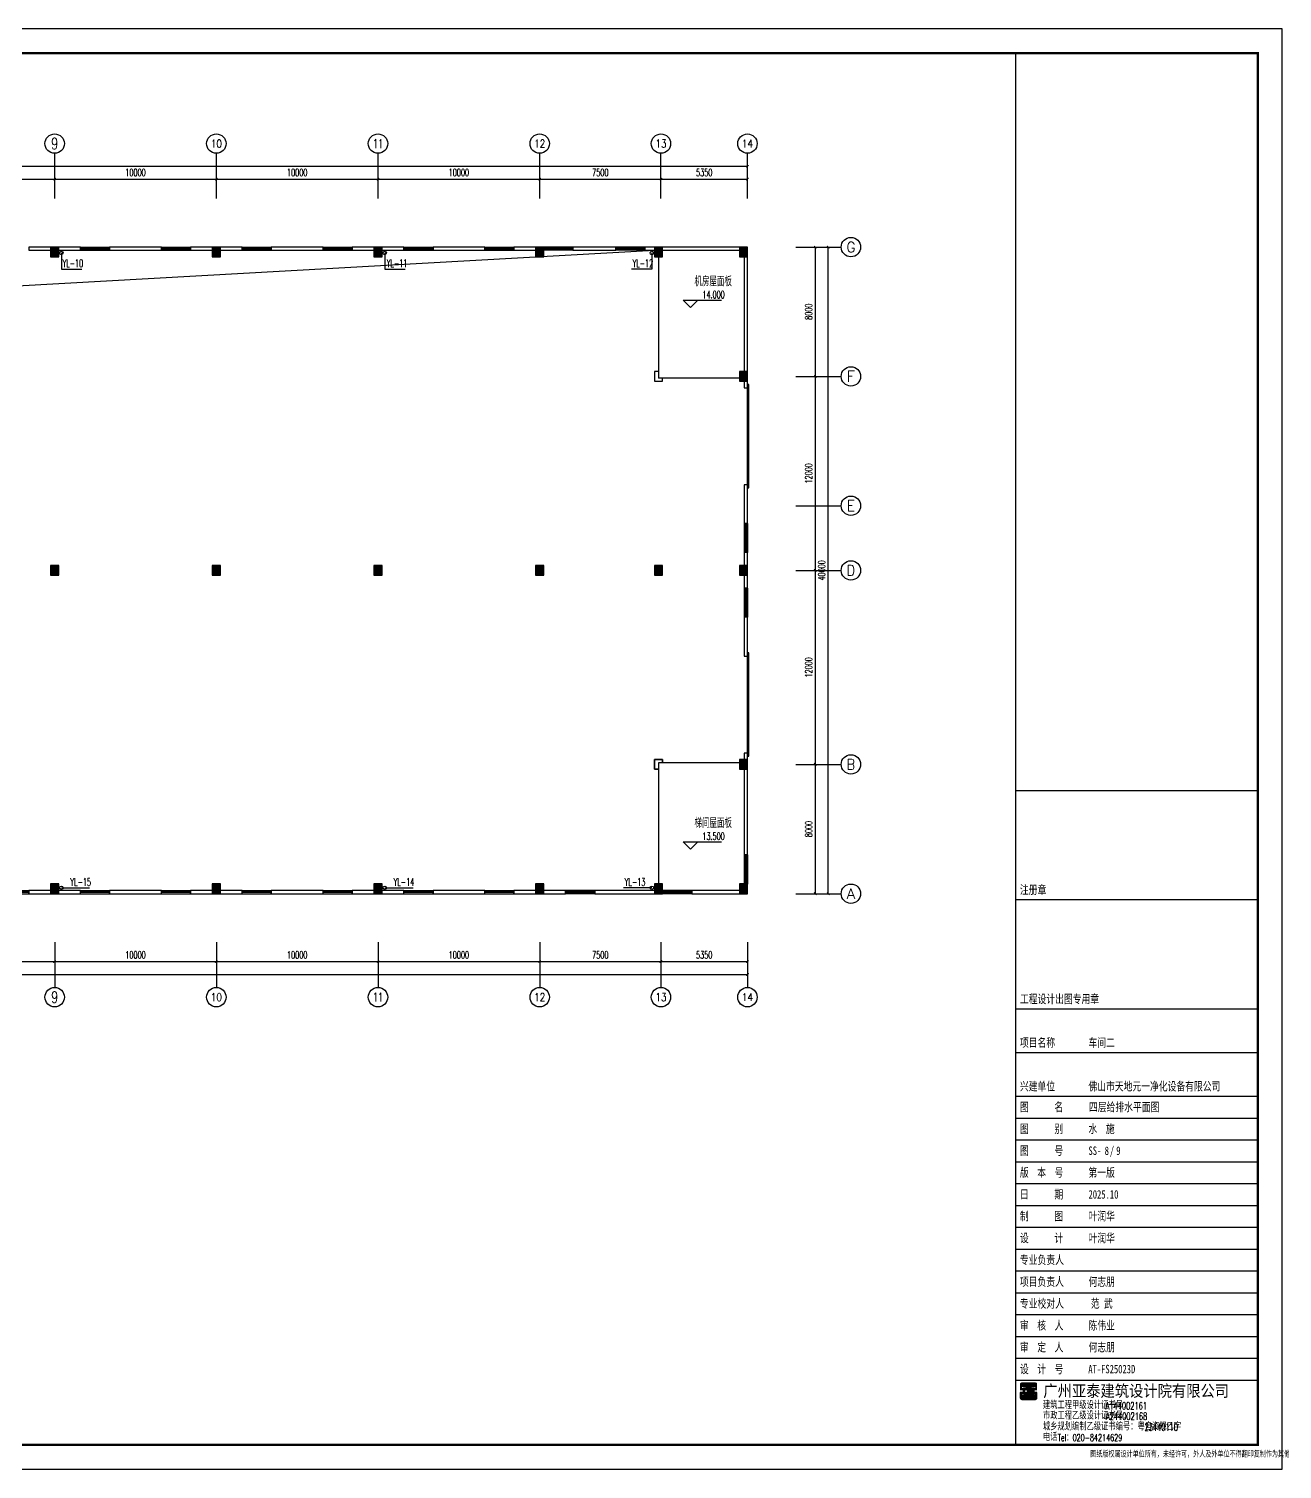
# Model space of a CAD drawing. Extents: x -620248 to 571765, y -684907 to -323071.
# Drawn here: x 328910 to 406434, y -431204 to -342104 of the extents above; entities that cross this region are included whole.
import ezdxf
from ezdxf.enums import TextEntityAlignment as Align

# ---------------------------------------------------------------- set-up
doc = ezdxf.new("R2010")
doc.units = 0
doc.header["$LTSCALE"] = 1000
doc.header["$MEASUREMENT"] = 0
doc.linetypes.add('DASH', pattern=[0.35, 0.25, -0.1])
for name, color, linetype in [('4', 4, 'Continuous'), ('9', 9, 'Continuous'), ('AXIS', 3, 'Continuous'), ('AXIS_TEXT', 7, 'Continuous'), ('DIM_ELEV', 3, 'Continuous'), ('PUB_HATCH', 8, 'Continuous'), ('PUB_TITLE', 4, 'Continuous'), ('TWT_LEAD', 3, 'Continuous'), ('TWT_TEXT', 7, 'Continuous'), ('VPIPE-雨水', 222, 'DASH'), ('WALL', 7, 'Continuous'), ('WINDOW', 4, 'Continuous'), ('框', 130, 'Continuous')]:
    doc.layers.add(name, color=color, linetype=linetype)
doc.styles.add('-宋体', font='simsun_0.shx', dxfattribs={"width": 0.8})
doc.styles.add('_TCH_AXIS', font='COMPLEX', dxfattribs={"bigfont": 'GBCBIG'})
doc.styles.add('_TCH_DIM', font='SIMPLEX.shx', dxfattribs={"width": 0.8, "bigfont": 'GBCBIG.shx'})
doc.styles.add('_TCH_DIM_T3', font='SIMPLEX.shx', dxfattribs={"width": 0.564706, "bigfont": 'GBCBIG.shx'})
doc.styles.add('COMPLEX', font='COMPLEX')
doc.styles.add('TBC', font='simhei_0.shx', dxfattribs={"width": 0.9})
doc.styles.add('天正', font='SIMPLEX.shx', dxfattribs={"width": 0.7, "bigfont": 'HZTXT.shx'})
doc.dimstyles.new('_TCH_ARCH&&150', dxfattribs={"dimtxt": 446.25, "dimasz": 150, "dimexe": 375, "dimexo": 450, "dimgap": 189.375, "dimtad": 1, "dimdec": 0, "dimzin": 0, "dimdsep": 46, "dimtxsty": '_TCH_DIM_T3', "dimblk": 'ARCHTICK', "dimcen": 0.09, "dimclrt": 7, "dimazin": 2, "dimtfac": 1, "dimtdec": 0, "dimtix": 1, "dimtmove": 2, "dimatfit": 3, "dimfxl": 1, "dimtolj": 1, "dimtzin": 0, "dimarcsym": 0})

# ---------------------------------------------------------------- blocks, each defined once
blk = doc.blocks.new('A$C1dab9271')
at = {"layer": 'PUB_HATCH'}
for points in [[(71941, 43438), (72441, 43438), (72441, 44038), (71941, 44038)], [(81941, 43438), (82441, 43438), (82441, 44038), (81941, 44038)], [(91941, 43438), (92441, 43438), (92441, 44038), (91941, 44038)], [(101941, 43438), (102441, 43438), (102441, 44038), (101941, 44038)], [(109291, 43438), (109791, 43438), (109791, 44038), (109291, 44038)], [(114541, 43438), (115041, 43438), (115041, 44038), (114541, 44038)], [(114541, 35738), (115041, 35738), (115041, 36338), (114541, 36338)], [(71941, 23738), (72441, 23738), (72441, 24338), (71941, 24338)], [(81941, 23738), (82441, 23738), (82441, 24338), (81941, 24338)], [(91941, 23738), (92441, 23738), (92441, 24338), (91941, 24338)], [(101941, 23738), (102441, 23738), (102441, 24338), (101941, 24338)], [(109291, 23738), (109791, 23738), (109791, 24338), (109291, 24338)], [(114541, 23738), (115041, 23738), (115041, 24338), (114541, 24338)], [(114541, 11738), (115041, 11738), (115041, 12338), (114541, 12338)], [(71941, 4038), (72441, 4038), (72441, 4638), (71941, 4638)], [(81941, 4038), (82441, 4038), (82441, 4638), (81941, 4638)], [(91941, 4038), (92441, 4038), (92441, 4638), (91941, 4638)], [(101941, 4038), (102441, 4038), (102441, 4638), (101941, 4638)], [(109291, 4038), (109791, 4038), (109791, 4638), (109291, 4638)], [(114541, 4038), (115041, 4038), (115041, 4638), (114541, 4638)]]:
    blk.add_hatch(color=7, dxfattribs=at).paths.add_polyline_path(points)
at = {"layer": 'WALL'}
for points in [[(72441, 44038), (71941, 44038), (71941, 43438), (72441, 43438)], [(82441, 44038), (81941, 44038), (81941, 43438), (82441, 43438)], [(92441, 44038), (91941, 44038), (91941, 43438), (92441, 43438)], [(102441, 44038), (101941, 44038), (101941, 43438), (102441, 43438)], [(109791, 44038), (109291, 44038), (109291, 43438), (109791, 43438)], [(115041, 44038), (114541, 44038), (114541, 43438), (115041, 43438)], [(115041, 36338), (114541, 36338), (114541, 35738), (115041, 35738)], [(72441, 24338), (71941, 24338), (71941, 23738), (72441, 23738)], [(82441, 24338), (81941, 24338), (81941, 23738), (82441, 23738)], [(92441, 24338), (91941, 24338), (91941, 23738), (92441, 23738)], [(102441, 24338), (101941, 24338), (101941, 23738), (102441, 23738)], [(109791, 24338), (109291, 24338), (109291, 23738), (109791, 23738)], [(115041, 24338), (114541, 24338), (114541, 23738), (115041, 23738)], [(115041, 12338), (114541, 12338), (114541, 11738), (115041, 11738)], [(72441, 4638), (71941, 4638), (71941, 4038), (72441, 4038)], [(82441, 4638), (81941, 4638), (81941, 4038), (82441, 4038)], [(92441, 4638), (91941, 4638), (91941, 4038), (92441, 4038)], [(102441, 4638), (101941, 4638), (101941, 4038), (102441, 4038)], [(109791, 4638), (109291, 4638), (109291, 4038), (109791, 4038)], [(115041, 4638), (114541, 4638), (114541, 4038), (115041, 4038)]]:
    blk.add_lwpolyline(points, close=True, dxfattribs=at)
blk = doc.blocks.new('$TCHSYS$WIN2D')
for p, q in [((-0.5, 0.5), (0.5, 0.5)), ((-0.5, 0.5), (-0.5, -0.5)), ((0.5, 0.5), (0.5, -0.5)), ((0.5, 0.167), (-0.5, 0.167)), ((0.5, -0.167), (-0.5, -0.167)), ((-0.5, -0.5), (0.5, -0.5))]:
    blk.add_line(p, q)
blk = doc.blocks.new('$DorLib2D$00000126')
at = {"color": 0, "linetype": 'Continuous'}
for p, q in [((-0.532, 0.5), (-0.532, 0.9)), ((0.532, 0.9), (0.532, 0.5))]:
    blk.add_line(p, q, dxfattribs=at)
at = {"color": 0, "linetype": 'DASH'}
for p, q in [((-0.532, 0.9), (0.532, 0.9)), ((-0.532, 0.5), (0.532, 0.5))]:
    blk.add_line(p, q, dxfattribs=at)
blk = doc.blocks.new('_ArchTick')
at = {"color": 0, "linetype": 'ByBlock', "const_width": 0.4}
blk.add_lwpolyline([(-0.5, -0.5), (0.5, 0.5)], dxfattribs=at)
blk = doc.blocks.new('*D329')
at = {"layer": 'AXIS', "color": 0, "lineweight": -2, "transparency": 16777216}
for p, q in [((7700, 3550), (7700, 1625)), ((115700, 3550), (115700, 1625)), ((7700, 2000), (115700, 2000))]:
    blk.add_line(p, q, dxfattribs=at)
at = {"layer": 'Defpoints', "color": 0, "transparency": 16777216}
for p in [(7700, 4000), (115700, 4000), (115700, 2000)]:
    blk.add_point(p, dxfattribs=at)
at = {"layer": 'AXIS', "color": 0, "lineweight": -2, "transparency": 16777216, "xscale": 150, "yscale": 150, "zscale": 150, "rotation": 180}
blk.add_blockref('_ArchTick', (7700, 2000), dxfattribs=at)
at = {"layer": 'AXIS', "color": 0, "lineweight": -2, "transparency": 16777216, "xscale": 150, "yscale": 150, "zscale": 150}
blk.add_blockref('_ArchTick', (115700, 2000), dxfattribs=at)
at = {"layer": 'AXIS', "color": 7, "transparency": 16777216, "insert": (61700, 2413), "char_height": 446.2, "attachment_point": 5, "style": '_TCH_DIM_T3'}
blk.add_mtext('\\A1;108000', dxfattribs=at)
blk = doc.blocks.new('*D337')
at = {"layer": 'AXIS', "color": 0, "lineweight": -2, "transparency": 16777216}
for p, q in [((62850, 3550), (62850, 2425)), ((62850, 2800), (72850, 2800)), ((72850, 3550), (72850, 2425))]:
    blk.add_line(p, q, dxfattribs=at)
at = {"layer": 'Defpoints', "color": 0, "transparency": 16777216}
for p in [(62850, 4000), (72850, 4000), (72850, 2800)]:
    blk.add_point(p, dxfattribs=at)
at = {"layer": 'AXIS', "color": 0, "lineweight": -2, "transparency": 16777216, "xscale": 150, "yscale": 150, "zscale": 150, "rotation": 180}
blk.add_blockref('_ArchTick', (62850, 2800), dxfattribs=at)
at = {"layer": 'AXIS', "color": 0, "lineweight": -2, "transparency": 16777216, "xscale": 150, "yscale": 150, "zscale": 150}
blk.add_blockref('_ArchTick', (72850, 2800), dxfattribs=at)
at = {"layer": 'AXIS', "color": 7, "transparency": 16777216, "insert": (67850, 3213), "char_height": 446.2, "attachment_point": 5, "style": '_TCH_DIM_T3'}
blk.add_mtext('\\A1;10000', dxfattribs=at)
blk = doc.blocks.new('*D338')
at = {"layer": 'AXIS', "color": 0, "lineweight": -2, "transparency": 16777216}
for p, q in [((72850, 3550), (72850, 2425)), ((72850, 2800), (82850, 2800)), ((82850, 3550), (82850, 2425))]:
    blk.add_line(p, q, dxfattribs=at)
at = {"layer": 'Defpoints', "color": 0, "transparency": 16777216}
for p in [(72850, 4000), (82850, 4000), (82850, 2800)]:
    blk.add_point(p, dxfattribs=at)
at = {"layer": 'AXIS', "color": 0, "lineweight": -2, "transparency": 16777216, "xscale": 150, "yscale": 150, "zscale": 150, "rotation": 180}
blk.add_blockref('_ArchTick', (72850, 2800), dxfattribs=at)
at = {"layer": 'AXIS', "color": 0, "lineweight": -2, "transparency": 16777216, "xscale": 150, "yscale": 150, "zscale": 150}
blk.add_blockref('_ArchTick', (82850, 2800), dxfattribs=at)
at = {"layer": 'AXIS', "color": 7, "transparency": 16777216, "insert": (77850, 3213), "char_height": 446.2, "attachment_point": 5, "style": '_TCH_DIM_T3'}
blk.add_mtext('\\A1;10000', dxfattribs=at)
blk = doc.blocks.new('*D339')
at = {"layer": 'AXIS', "color": 0, "lineweight": -2, "transparency": 16777216}
for p, q in [((82850, 3550), (82850, 2425)), ((82850, 2800), (92850, 2800)), ((92850, 3550), (92850, 2425))]:
    blk.add_line(p, q, dxfattribs=at)
at = {"layer": 'Defpoints', "color": 0, "transparency": 16777216}
for p in [(82850, 4000), (92850, 4000), (92850, 2800)]:
    blk.add_point(p, dxfattribs=at)
at = {"layer": 'AXIS', "color": 0, "lineweight": -2, "transparency": 16777216, "xscale": 150, "yscale": 150, "zscale": 150, "rotation": 180}
blk.add_blockref('_ArchTick', (82850, 2800), dxfattribs=at)
at = {"layer": 'AXIS', "color": 0, "lineweight": -2, "transparency": 16777216, "xscale": 150, "yscale": 150, "zscale": 150}
blk.add_blockref('_ArchTick', (92850, 2800), dxfattribs=at)
at = {"layer": 'AXIS', "color": 7, "transparency": 16777216, "insert": (87850, 3213), "char_height": 446.2, "attachment_point": 5, "style": '_TCH_DIM_T3'}
blk.add_mtext('\\A1;10000', dxfattribs=at)
blk = doc.blocks.new('*D340')
at = {"layer": 'AXIS', "color": 0, "lineweight": -2, "transparency": 16777216}
for p, q in [((92850, 3550), (92850, 2425)), ((92850, 2800), (102850, 2800)), ((102850, 3550), (102850, 2425))]:
    blk.add_line(p, q, dxfattribs=at)
at = {"layer": 'Defpoints', "color": 0, "transparency": 16777216}
for p in [(92850, 4000), (102850, 4000), (102850, 2800)]:
    blk.add_point(p, dxfattribs=at)
at = {"layer": 'AXIS', "color": 0, "lineweight": -2, "transparency": 16777216, "xscale": 150, "yscale": 150, "zscale": 150, "rotation": 180}
blk.add_blockref('_ArchTick', (92850, 2800), dxfattribs=at)
at = {"layer": 'AXIS', "color": 0, "lineweight": -2, "transparency": 16777216, "xscale": 150, "yscale": 150, "zscale": 150}
blk.add_blockref('_ArchTick', (102850, 2800), dxfattribs=at)
at = {"layer": 'AXIS', "color": 7, "transparency": 16777216, "insert": (97850, 3213), "char_height": 446.2, "attachment_point": 5, "style": '_TCH_DIM_T3'}
blk.add_mtext('\\A1;10000', dxfattribs=at)
blk = doc.blocks.new('*D341')
at = {"layer": 'AXIS', "color": 0, "lineweight": -2, "transparency": 16777216}
for p, q in [((102850, 3550), (102850, 2425)), ((102850, 2800), (110350, 2800)), ((110350, 3550), (110350, 2425))]:
    blk.add_line(p, q, dxfattribs=at)
at = {"layer": 'Defpoints', "color": 0, "transparency": 16777216}
for p in [(102850, 4000), (110350, 4000), (110350, 2800)]:
    blk.add_point(p, dxfattribs=at)
at = {"layer": 'AXIS', "color": 0, "lineweight": -2, "transparency": 16777216, "xscale": 150, "yscale": 150, "zscale": 150, "rotation": 180}
blk.add_blockref('_ArchTick', (102850, 2800), dxfattribs=at)
at = {"layer": 'AXIS', "color": 0, "lineweight": -2, "transparency": 16777216, "xscale": 150, "yscale": 150, "zscale": 150}
blk.add_blockref('_ArchTick', (110350, 2800), dxfattribs=at)
at = {"layer": 'AXIS', "color": 7, "transparency": 16777216, "insert": (106600, 3213), "char_height": 446.2, "attachment_point": 5, "style": '_TCH_DIM_T3'}
blk.add_mtext('\\A1;7500', dxfattribs=at)
blk = doc.blocks.new('*D342')
at = {"layer": 'AXIS', "color": 0, "lineweight": -2, "transparency": 16777216}
for p, q in [((110350, 3550), (110350, 2425)), ((110350, 2800), (115700, 2800)), ((115700, 3550), (115700, 2425))]:
    blk.add_line(p, q, dxfattribs=at)
at = {"layer": 'Defpoints', "color": 0, "transparency": 16777216}
for p in [(110350, 4000), (115700, 4000), (115700, 2800)]:
    blk.add_point(p, dxfattribs=at)
at = {"layer": 'AXIS', "color": 0, "lineweight": -2, "transparency": 16777216, "xscale": 150, "yscale": 150, "zscale": 150, "rotation": 180}
blk.add_blockref('_ArchTick', (110350, 2800), dxfattribs=at)
at = {"layer": 'AXIS', "color": 0, "lineweight": -2, "transparency": 16777216, "xscale": 150, "yscale": 150, "zscale": 150}
blk.add_blockref('_ArchTick', (115700, 2800), dxfattribs=at)
at = {"layer": 'AXIS', "color": 7, "transparency": 16777216, "insert": (113025, 3213), "char_height": 446.2, "attachment_point": 5, "style": '_TCH_DIM_T3'}
blk.add_mtext('\\A1;5350', dxfattribs=at)
blk = doc.blocks.new('*D343')
at = {"layer": 'AXIS', "color": 0, "lineweight": -2, "transparency": 16777216}
for p, q in [((7700, 50450), (7700, 52375)), ((7700, 52000), (115700, 52000)), ((115700, 50450), (115700, 52375))]:
    blk.add_line(p, q, dxfattribs=at)
at = {"layer": 'Defpoints', "color": 0, "transparency": 16777216}
for p in [(115700, 52000), (7700, 50000), (115700, 50000)]:
    blk.add_point(p, dxfattribs=at)
at = {"layer": 'AXIS', "color": 0, "lineweight": -2, "transparency": 16777216, "xscale": 150, "yscale": 150, "zscale": 150, "rotation": 180}
blk.add_blockref('_ArchTick', (7700, 52000), dxfattribs=at)
at = {"layer": 'AXIS', "color": 0, "lineweight": -2, "transparency": 16777216, "xscale": 150, "yscale": 150, "zscale": 150}
blk.add_blockref('_ArchTick', (115700, 52000), dxfattribs=at)
at = {"layer": 'AXIS', "color": 7, "transparency": 16777216, "insert": (61700, 52413), "char_height": 446.2, "attachment_point": 5, "style": '_TCH_DIM_T3'}
blk.add_mtext('\\A1;108000', dxfattribs=at)
blk = doc.blocks.new('*D351')
at = {"layer": 'AXIS', "color": 0, "lineweight": -2, "transparency": 16777216}
for p, q in [((62850, 50450), (62850, 51575)), ((62850, 51200), (72850, 51200)), ((72850, 50450), (72850, 51575))]:
    blk.add_line(p, q, dxfattribs=at)
at = {"layer": 'Defpoints', "color": 0, "transparency": 16777216}
for p in [(72850, 51200), (62850, 50000), (72850, 50000)]:
    blk.add_point(p, dxfattribs=at)
at = {"layer": 'AXIS', "color": 0, "lineweight": -2, "transparency": 16777216, "xscale": 150, "yscale": 150, "zscale": 150, "rotation": 180}
blk.add_blockref('_ArchTick', (62850, 51200), dxfattribs=at)
at = {"layer": 'AXIS', "color": 0, "lineweight": -2, "transparency": 16777216, "xscale": 150, "yscale": 150, "zscale": 150}
blk.add_blockref('_ArchTick', (72850, 51200), dxfattribs=at)
at = {"layer": 'AXIS', "color": 7, "transparency": 16777216, "insert": (67850, 51613), "char_height": 446.2, "attachment_point": 5, "style": '_TCH_DIM_T3'}
blk.add_mtext('\\A1;10000', dxfattribs=at)
blk = doc.blocks.new('*D352')
at = {"layer": 'AXIS', "color": 0, "lineweight": -2, "transparency": 16777216}
for p, q in [((72850, 50450), (72850, 51575)), ((72850, 51200), (82850, 51200)), ((82850, 50450), (82850, 51575))]:
    blk.add_line(p, q, dxfattribs=at)
at = {"layer": 'Defpoints', "color": 0, "transparency": 16777216}
for p in [(82850, 51200), (72850, 50000), (82850, 50000)]:
    blk.add_point(p, dxfattribs=at)
at = {"layer": 'AXIS', "color": 0, "lineweight": -2, "transparency": 16777216, "xscale": 150, "yscale": 150, "zscale": 150, "rotation": 180}
blk.add_blockref('_ArchTick', (72850, 51200), dxfattribs=at)
at = {"layer": 'AXIS', "color": 0, "lineweight": -2, "transparency": 16777216, "xscale": 150, "yscale": 150, "zscale": 150}
blk.add_blockref('_ArchTick', (82850, 51200), dxfattribs=at)
at = {"layer": 'AXIS', "color": 7, "transparency": 16777216, "insert": (77850, 51613), "char_height": 446.2, "attachment_point": 5, "style": '_TCH_DIM_T3'}
blk.add_mtext('\\A1;10000', dxfattribs=at)
blk = doc.blocks.new('*D353')
at = {"layer": 'AXIS', "color": 0, "lineweight": -2, "transparency": 16777216}
for p, q in [((82850, 50450), (82850, 51575)), ((82850, 51200), (92850, 51200)), ((92850, 50450), (92850, 51575))]:
    blk.add_line(p, q, dxfattribs=at)
at = {"layer": 'Defpoints', "color": 0, "transparency": 16777216}
for p in [(92850, 51200), (82850, 50000), (92850, 50000)]:
    blk.add_point(p, dxfattribs=at)
at = {"layer": 'AXIS', "color": 0, "lineweight": -2, "transparency": 16777216, "xscale": 150, "yscale": 150, "zscale": 150, "rotation": 180}
blk.add_blockref('_ArchTick', (82850, 51200), dxfattribs=at)
at = {"layer": 'AXIS', "color": 0, "lineweight": -2, "transparency": 16777216, "xscale": 150, "yscale": 150, "zscale": 150}
blk.add_blockref('_ArchTick', (92850, 51200), dxfattribs=at)
at = {"layer": 'AXIS', "color": 7, "transparency": 16777216, "insert": (87850, 51613), "char_height": 446.2, "attachment_point": 5, "style": '_TCH_DIM_T3'}
blk.add_mtext('\\A1;10000', dxfattribs=at)
blk = doc.blocks.new('*D354')
at = {"layer": 'AXIS', "color": 0, "lineweight": -2, "transparency": 16777216}
for p, q in [((92850, 50450), (92850, 51575)), ((92850, 51200), (102850, 51200)), ((102850, 50450), (102850, 51575))]:
    blk.add_line(p, q, dxfattribs=at)
at = {"layer": 'Defpoints', "color": 0, "transparency": 16777216}
for p in [(102850, 51200), (92850, 50000), (102850, 50000)]:
    blk.add_point(p, dxfattribs=at)
at = {"layer": 'AXIS', "color": 0, "lineweight": -2, "transparency": 16777216, "xscale": 150, "yscale": 150, "zscale": 150, "rotation": 180}
blk.add_blockref('_ArchTick', (92850, 51200), dxfattribs=at)
at = {"layer": 'AXIS', "color": 0, "lineweight": -2, "transparency": 16777216, "xscale": 150, "yscale": 150, "zscale": 150}
blk.add_blockref('_ArchTick', (102850, 51200), dxfattribs=at)
at = {"layer": 'AXIS', "color": 7, "transparency": 16777216, "insert": (97850, 51613), "char_height": 446.2, "attachment_point": 5, "style": '_TCH_DIM_T3'}
blk.add_mtext('\\A1;10000', dxfattribs=at)
blk = doc.blocks.new('*D355')
at = {"layer": 'AXIS', "color": 0, "lineweight": -2, "transparency": 16777216}
for p, q in [((102850, 50450), (102850, 51575)), ((102850, 51200), (110350, 51200)), ((110350, 50450), (110350, 51575))]:
    blk.add_line(p, q, dxfattribs=at)
at = {"layer": 'Defpoints', "color": 0, "transparency": 16777216}
for p in [(110350, 51200), (102850, 50000), (110350, 50000)]:
    blk.add_point(p, dxfattribs=at)
at = {"layer": 'AXIS', "color": 0, "lineweight": -2, "transparency": 16777216, "xscale": 150, "yscale": 150, "zscale": 150, "rotation": 180}
blk.add_blockref('_ArchTick', (102850, 51200), dxfattribs=at)
at = {"layer": 'AXIS', "color": 0, "lineweight": -2, "transparency": 16777216, "xscale": 150, "yscale": 150, "zscale": 150}
blk.add_blockref('_ArchTick', (110350, 51200), dxfattribs=at)
at = {"layer": 'AXIS', "color": 7, "transparency": 16777216, "insert": (106600, 51613), "char_height": 446.2, "attachment_point": 5, "style": '_TCH_DIM_T3'}
blk.add_mtext('\\A1;7500', dxfattribs=at)
blk = doc.blocks.new('*D356')
at = {"layer": 'AXIS', "color": 0, "lineweight": -2, "transparency": 16777216}
for p, q in [((110350, 50450), (110350, 51575)), ((110350, 51200), (115700, 51200)), ((115700, 50450), (115700, 51575))]:
    blk.add_line(p, q, dxfattribs=at)
at = {"layer": 'Defpoints', "color": 0, "transparency": 16777216}
for p in [(115700, 51200), (110350, 50000), (115700, 50000)]:
    blk.add_point(p, dxfattribs=at)
at = {"layer": 'AXIS', "color": 0, "lineweight": -2, "transparency": 16777216, "xscale": 150, "yscale": 150, "zscale": 150, "rotation": 180}
blk.add_blockref('_ArchTick', (110350, 51200), dxfattribs=at)
at = {"layer": 'AXIS', "color": 0, "lineweight": -2, "transparency": 16777216, "xscale": 150, "yscale": 150, "zscale": 150}
blk.add_blockref('_ArchTick', (115700, 51200), dxfattribs=at)
at = {"layer": 'AXIS', "color": 7, "transparency": 16777216, "insert": (113025, 51613), "char_height": 446.2, "attachment_point": 5, "style": '_TCH_DIM_T3'}
blk.add_mtext('\\A1;5350', dxfattribs=at)
blk = doc.blocks.new('*D363')
at = {"layer": 'AXIS', "color": 0, "lineweight": -2, "transparency": 16777216}
for p, q in [((119150, 47000), (121075, 47000)), ((120700, 7000), (120700, 47000)), ((119150, 7000), (121075, 7000))]:
    blk.add_line(p, q, dxfattribs=at)
at = {"layer": 'Defpoints', "color": 0, "transparency": 16777216}
for p in [(118700, 47000), (120700, 47000), (118700, 7000)]:
    blk.add_point(p, dxfattribs=at)
at = {"layer": 'AXIS', "color": 0, "lineweight": -2, "transparency": 16777216, "xscale": 150, "yscale": 150, "zscale": 150}
for p, rotation in [((120700, 47000), 90), ((120700, 7000), 270)]:
    blk.add_blockref('_ArchTick', p, dxfattribs=dict(at, rotation=rotation))
at = {"layer": 'AXIS', "color": 7, "transparency": 16777216, "insert": (120287, 27000), "char_height": 446.2, "attachment_point": 5, "rotation": 90, "style": '_TCH_DIM_T3'}
blk.add_mtext('\\A1;40000', dxfattribs=at)
blk = doc.blocks.new('*D364')
at = {"layer": 'AXIS', "color": 0, "lineweight": -2, "transparency": 16777216}
for p, q in [((119150, 15000), (120275, 15000)), ((119900, 7000), (119900, 15000)), ((119150, 7000), (120275, 7000))]:
    blk.add_line(p, q, dxfattribs=at)
at = {"layer": 'Defpoints', "color": 0, "transparency": 16777216}
for p in [(118700, 15000), (119900, 15000), (118700, 7000)]:
    blk.add_point(p, dxfattribs=at)
at = {"layer": 'AXIS', "color": 0, "lineweight": -2, "transparency": 16777216, "xscale": 150, "yscale": 150, "zscale": 150}
for p, rotation in [((119900, 15000), 90), ((119900, 7000), 270)]:
    blk.add_blockref('_ArchTick', p, dxfattribs=dict(at, rotation=rotation))
at = {"layer": 'AXIS', "color": 7, "transparency": 16777216, "insert": (119487, 11000), "char_height": 446.2, "attachment_point": 5, "rotation": 90, "style": '_TCH_DIM_T3'}
blk.add_mtext('\\A1;8000', dxfattribs=at)
blk = doc.blocks.new('*D365')
at = {"layer": 'AXIS', "color": 0, "lineweight": -2, "transparency": 16777216}
for p, q in [((119150, 27000), (120275, 27000)), ((119900, 15000), (119900, 27000)), ((119150, 15000), (120275, 15000))]:
    blk.add_line(p, q, dxfattribs=at)
at = {"layer": 'Defpoints', "color": 0, "transparency": 16777216}
for p in [(118700, 27000), (119900, 27000), (118700, 15000)]:
    blk.add_point(p, dxfattribs=at)
at = {"layer": 'AXIS', "color": 0, "lineweight": -2, "transparency": 16777216, "xscale": 150, "yscale": 150, "zscale": 150}
for p, rotation in [((119900, 27000), 90), ((119900, 15000), 270)]:
    blk.add_blockref('_ArchTick', p, dxfattribs=dict(at, rotation=rotation))
at = {"layer": 'AXIS', "color": 7, "transparency": 16777216, "insert": (119487, 21000), "char_height": 446.2, "attachment_point": 5, "rotation": 90, "style": '_TCH_DIM_T3'}
blk.add_mtext('\\A1;12000', dxfattribs=at)
blk = doc.blocks.new('*D366')
at = {"layer": 'AXIS', "color": 0, "lineweight": -2, "transparency": 16777216}
for p, q in [((119150, 39000), (120275, 39000)), ((119900, 27000), (119900, 39000)), ((119150, 27000), (120275, 27000))]:
    blk.add_line(p, q, dxfattribs=at)
at = {"layer": 'Defpoints', "color": 0, "transparency": 16777216}
for p in [(118700, 39000), (119900, 39000), (118700, 27000)]:
    blk.add_point(p, dxfattribs=at)
at = {"layer": 'AXIS', "color": 0, "lineweight": -2, "transparency": 16777216, "xscale": 150, "yscale": 150, "zscale": 150}
for p, rotation in [((119900, 39000), 90), ((119900, 27000), 270)]:
    blk.add_blockref('_ArchTick', p, dxfattribs=dict(at, rotation=rotation))
at = {"layer": 'AXIS', "color": 7, "transparency": 16777216, "insert": (119487, 33000), "char_height": 446.2, "attachment_point": 5, "rotation": 90, "style": '_TCH_DIM_T3'}
blk.add_mtext('\\A1;12000', dxfattribs=at)
blk = doc.blocks.new('*D367')
at = {"layer": 'AXIS', "color": 0, "lineweight": -2, "transparency": 16777216}
for p, q in [((119150, 47000), (120275, 47000)), ((119900, 39000), (119900, 47000)), ((119150, 39000), (120275, 39000))]:
    blk.add_line(p, q, dxfattribs=at)
at = {"layer": 'Defpoints', "color": 0, "transparency": 16777216}
for p in [(118700, 47000), (119900, 47000), (118700, 39000)]:
    blk.add_point(p, dxfattribs=at)
at = {"layer": 'AXIS', "color": 0, "lineweight": -2, "transparency": 16777216, "xscale": 150, "yscale": 150, "zscale": 150}
for p, rotation in [((119900, 47000), 90), ((119900, 39000), 270)]:
    blk.add_blockref('_ArchTick', p, dxfattribs=dict(at, rotation=rotation))
at = {"layer": 'AXIS', "color": 7, "transparency": 16777216, "insert": (119487, 43000), "char_height": 446.2, "attachment_point": 5, "rotation": 90, "style": '_TCH_DIM_T3'}
blk.add_mtext('\\A1;8000', dxfattribs=at)
blk = doc.blocks.new('_AXISO')
blk.add_circle((0, 0), 0.5)
at = {"layer": 'AXIS_TEXT', "style": 'COMPLEX', "width": 1.041667}
blk.add_attdef('A', text='', height=0.56, dxfattribs=at).set_placement((-0.25, -0.28), (0.25, -0.28), align=Align.FIT)
blk = doc.blocks.new('A$C54597E38')
at = {"layer": '9'}
h = blk.add_hatch(dxfattribs=at)
h.set_pattern_fill('ANSI31', color=256, scale=70.630202, angle=135, style=0)
h.set_pattern_definition([(180, (-153496.256, -56662.455), (-2e-15, -8.82877527), [])])
edge = h.paths.add_edge_path()
edge.add_line((99, 458), (99, 400))
edge.add_line((99, 400), (0, 400))
edge.add_line((0, 400), (0, 620))
edge.add_arc((64, 620), 63.6, 90, 180, ccw=False)
edge.add_line((64, 683), (622, 683))
edge.add_arc((622, 620), 63.6, 0, 90, ccw=False)
edge.add_line((685, 620), (685, 396))
edge.add_line((685, 396), (594, 396))
edge.add_line((594, 396), (594, 463))
edge.add_line((594, 463), (614, 463))
edge.add_line((614, 463), (624, 463))
edge.add_line((624, 463), (624, 613))
edge.add_line((624, 613), (68, 613))
edge.add_line((68, 613), (68, 458))
edge.add_line((68, 458), (99, 458))
h.paths.add_polyline_path([(369, 293), (369, 582), (586, 582), (586, 519), (436, 519), (436, 458), (557, 458), (557, 225), (431, 225), (431, 166), (588, 166), (588, 112), (370, 112), (370, 226), (321, 226), (321, 112), (103, 112), (103, 166), (260, 166), (260, 225), (133, 225), (133, 458), (255, 458), (255, 519), (104, 519), (104, 582), (321, 582), (321, 293)])
h.paths.add_polyline_path([(196, 399), (265, 399), (265, 289), (196, 289)], flags=16)
h.paths.add_polyline_path([(494, 399), (425, 399), (425, 289), (494, 289)], flags=16)
edge = h.paths.add_edge_path()
edge.add_line((99, 225), (99, 283))
edge.add_line((99, 283), (0, 283))
edge.add_line((0, 283), (0, 64))
edge.add_arc((64, 64), 63.6, 180, 270)
edge.add_line((64, 0), (622, 0))
edge.add_arc((622, 64), 63.6, 270, 360)
edge.add_line((685, 64), (685, 287))
edge.add_line((685, 287), (594, 287))
edge.add_line((594, 287), (594, 220))
edge.add_line((594, 220), (614, 220))
edge.add_line((614, 220), (624, 220))
edge.add_line((624, 220), (624, 71))
edge.add_line((624, 71), (68, 71))
edge.add_line((68, 71), (68, 225))
edge.add_line((68, 225), (99, 225))
blk.add_lwpolyline([(99, 225), (99, 283), (0, 283), (0, 64, 0.414214), (64, 0), (622, 0, 0.414214), (685, 64), (685, 287), (594, 287), (594, 220), (614, 220), (624, 220), (624, 71), (68, 71), (68, 225)], format="xyb", close=True, dxfattribs=at)
blk.add_lwpolyline([(369, 293), (369, 293), (369, 582), (586, 582), (586, 519), (436, 519), (436, 458), (557, 458), (557, 225), (431, 225), (431, 166), (588, 166), (588, 112), (370, 112), (370, 226), (321, 226), (321, 112), (103, 112), (103, 166), (260, 166), (260, 225), (133, 225), (133, 458), (255, 458), (255, 519), (104, 519), (104, 582), (321, 582), (321, 293), (369, 293)], dxfattribs=at)
blk.add_lwpolyline([(494, 399), (425, 399), (425, 289), (494, 289)], close=True, dxfattribs=at)
blk = doc.blocks.new('标框')
at = {"layer": '4'}
for p, q in [((-105112, 98008), (-105112, 71592)), ((-95112, 98008), (-95112, 71592))]:
    blk.add_line(p, q, dxfattribs=at)
at = {"layer": '框'}
for p, q in [((-105112, 111592), (-105112, 71592)), ((-95112, 111592), (-95112, 71592)), ((-105112, 98584), (-95112, 98584)), ((-105112, 94081), (-95112, 94081)), ((-105112, 89578), (-95112, 89578)), ((-105112, 87777), (-95112, 87777)), ((-105112, 85976), (-95112, 85976)), ((-105112, 85075), (-95112, 85075)), ((-105112, 84174), (-95112, 84174)), ((-105112, 83274), (-95112, 83274)), ((-105112, 82373), (-95112, 82373)), ((-105112, 81473), (-95112, 81473)), ((-105112, 80572), (-95112, 80572)), ((-105112, 79671), (-95112, 79671)), ((-105112, 78771), (-95112, 78771)), ((-105112, 77870), (-95112, 77870)), ((-105112, 76970), (-95112, 76970)), ((-105112, 76069), (-95112, 76069)), ((-105112, 75168), (-95112, 75168)), ((-105112, 74268), (-95112, 74268))]:
    blk.add_line(p, q, dxfattribs=at)
at = {"layer": '4'}
blk.add_blockref('A$C54597E38', (-104913, 73473), dxfattribs=at)
at = {"layer": 'TWT_TEXT', "style": 'TBC', "width": 0.9}
blk.add_text('广州亚泰建筑设计院有限公司', height=480, dxfattribs=at).set_placement((-103962, 73582))
at = {"layer": 'TWT_TEXT', "style": '_TCH_DIM'}
for s, height, p in [('建筑工程甲级设计证书号：', 300, (-103979, 73080)), ('城乡规划编制乙级证书编号：粤自资规乙字', 300, (-103979, 72198)), ('市政工程乙级设计证书号：', 300, (-103979, 72647)), ('电话', 300, (-103979, 71765)), ('图纸版权属设计单位所有，未经许可，外人及外单位不得翻印复制作为其他工程之用', 249.73, (-102027, 71082))]:
    blk.add_text(s, height=height, rotation=359.99972, dxfattribs=at).set_placement(p)
at = {"layer": 'TWT_TEXT', "style": '天正', "width": 0.67}
for s, height, p in [('A144002161', 300, (-101392, 73058)), ('A244002168', 300, (-101382, 72625)), ('23440110', 300, (-99787, 72179)), ('Tel：020-84214629', 290, (-103368, 71744))]:
    blk.add_text(s, height=height, rotation=359.99972, dxfattribs=at).set_placement(p)
at = {"layer": '框', "style": '-宋体', "width": 0.74}
for s, p in [('注册章', (-104927, 94312)), ('工程设计出图专用章', (-104926, 89809)), ('项目名称', (-104926, 88008)), ('车间二', (-102099, 88008)), ('兴建单位', (-104926, 86207)), ('佛山市天地元一净化设备有限公司', (-102100, 86207)), ('图      名', (-104926, 85353)), ('图      别', (-104926, 84452)), ('图      号', (-104926, 83552)), ('版  本  号', (-104927, 82651)), ('第一版', (-102100, 82651)), ('日      期', (-104926, 81751)), ('2025.10', (-102099, 81751)), ('制      图', (-104926, 80850)), ('设      计', (-104926, 79950)), ('专业负责人', (-104926, 79049)), ('项目负责人', (-104926, 78148)), ('专业校对人', (-104926, 77248)), ('审  核  人', (-104926, 76347)), ('审  定  人', (-104926, 75447)), ('设  计  号', (-104926, 74546)), ('AT-FS25023D', (-102108, 74546))]:
    blk.add_text(s, height=350, dxfattribs=at).set_placement(p)
for s, p in [('叶润华', (-101553, 80850)), ('叶润华', (-101553, 79950)), ('何志朋', (-101553, 78148)), ('范 武', (-101553, 77248)), ('陈伟业', (-101553, 76347)), ('何志朋', (-101553, 75447))]:
    blk.add_text(s, height=350, dxfattribs=at).set_placement(p, align=Align.CENTER)
blk = doc.blocks.new('框')
at = {"layer": '4'}
for p, q in [((-296744, 162730), (-296744, 136314)), ((-286744, 162730), (-286744, 136314))]:
    blk.add_line(p, q, dxfattribs=at)
at = {"layer": '框'}
for p, q in [((-296744, 176314), (-296744, 136314)), ((-286744, 176314), (-286744, 136314))]:
    blk.add_line(p, q, dxfattribs=at)
at = {"layer": '4'}
blk.add_blockref('标框', (-191632, 64721), dxfattribs=at)
at = {"layer": '框', "style": '-宋体', "width": 0.74}
for s, p in [('水  施', (-293732, 149174)), ('SS-  /', (-293732, 148273)), ('9', (-292587, 148273))]:
    blk.add_text(s, height=350, dxfattribs=at).set_placement(p)
blk = doc.blocks.new('A$C06B3118E')
for points in [[(110200, 39300), (109950, 39300), (109950, 38700), (110450, 38700), (110450, 38900)], [(110450, 15100), (110450, 15300), (109950, 15300), (109950, 14700), (110200, 14700)], [(110200, 14700), (109950, 14700), (109950, 15300), (110450, 15300), (110450, 15100)]]:
    blk.add_lwpolyline(points)
at = {"layer": '9'}
blk.add_lwpolyline([(22700, 7200), (28142, 42224.9), (109950, 46800)], dxfattribs=at)
at = {"layer": 'AXIS'}
for p, q in [((72850, 50000), (72850, 52800)), ((82850, 50000), (82850, 52800)), ((92850, 50000), (92850, 52800)), ((102850, 50000), (102850, 52800)), ((110350, 50000), (110350, 52800)), ((115700, 50000), (115700, 52800)), ((118700, 47000), (121500, 47000)), ((118700, 39000), (121500, 39000)), ((118700, 31000), (121500, 31000)), ((118700, 27000), (121500, 27000)), ((118700, 15000), (121500, 15000)), ((118700, 7000), (121500, 7000)), ((72850, 4000), (72850, 1200)), ((82850, 4000), (82850, 1200)), ((92850, 4000), (92850, 1200)), ((102850, 4000), (102850, 1200)), ((110350, 4000), (110350, 1200)), ((115700, 4000), (115700, 1200))]:
    blk.add_line(p, q, dxfattribs=at)
at = {"layer": 'DIM_ELEV'}
for p, q in [((112174.4, 43263.9), (111724.4, 43713.9)), ((111724.4, 43713.9), (114097.6, 43713.9)), ((112174.4, 43263.9), (112624.4, 43713.9)), ((112174.4, 9759.8), (111724.4, 10209.8)), ((111724.4, 10209.8), (114097.6, 10209.8)), ((112174.4, 9759.8), (112624.4, 10209.8))]:
    blk.add_line(p, q, dxfattribs=at)
at = {"layer": 'WALL'}
for p, q in [((74450, 47000), (71250, 47000)), ((71250, 47000), (71250, 46800)), ((71250, 46800), (74450, 46800)), ((74450, 46800), (74450, 47000)), ((79450, 47000), (76250, 47000)), ((76250, 47000), (76250, 46800)), ((76250, 46800), (79450, 46800)), ((79450, 46800), (79450, 47000)), ((84450, 47000), (81250, 47000)), ((81250, 47000), (81250, 46800)), ((81250, 46800), (84450, 46800)), ((84450, 46800), (84450, 47000)), ((89450, 47000), (86250, 47000)), ((86250, 47000), (86250, 46800)), ((86250, 46800), (89450, 46800)), ((89450, 46800), (89450, 47000)), ((94450, 47000), (91250, 47000)), ((91250, 47000), (91250, 46800)), ((91250, 46800), (94450, 46800)), ((94450, 46800), (94450, 47000)), ((99450, 47000), (96250, 47000)), ((96250, 47000), (96250, 46800)), ((96250, 46800), (99450, 46800)), ((99450, 46800), (99450, 47000)), ((103100, 47000), (101250, 47000)), ((101250, 47000), (101250, 46800)), ((101250, 46800), (103100, 46800)), ((103100, 46800), (103100, 47000)), ((107550, 47000), (104900, 47000)), ((104900, 47000), (104900, 46800)), ((104900, 46800), (107550, 46800)), ((107550, 46800), (107550, 47000)), ((115700, 47000), (109350, 47000)), ((109350, 47000), (109350, 46800)), ((109350, 46800), (115500, 46800)), ((110200, 46400), (110200, 38900)), ((115500, 46800), (115500, 38300)), ((115700, 38300), (115700, 47000)), ((115700, 38900), (110200, 38900)), ((115500, 38300), (115700, 38300)), ((115700, 32300), (115500, 32300)), ((115500, 32300), (115500, 29900)), ((115700, 29900), (115700, 32300)), ((115500, 29900), (115700, 29900)), ((115700, 28100), (115500, 28100)), ((115500, 28100), (115500, 25900)), ((115700, 25900), (115700, 28100)), ((115500, 25900), (115700, 25900)), ((115700, 24100), (115500, 24100)), ((115500, 24100), (115500, 21700)), ((115700, 21700), (115700, 24100)), ((115500, 21700), (115700, 21700)), ((115700, 15700), (115500, 15700)), ((115500, 15700), (115500, 9400)), ((115700, 9400), (115700, 15700)), ((115500, 9400), (115700, 9400)), ((74450, 7200), (71250, 7200)), ((71250, 7200), (71250, 7000)), ((74450, 7000), (74450, 7200)), ((79450, 7200), (76250, 7200)), ((76250, 7200), (76250, 7000)), ((79450, 7000), (79450, 7200)), ((84450, 7200), (81250, 7200)), ((81250, 7200), (81250, 7000)), ((84450, 7000), (84450, 7200)), ((89450, 7200), (86250, 7200)), ((86250, 7200), (86250, 7000)), ((89450, 7000), (89450, 7200)), ((94450, 7200), (91250, 7200)), ((91250, 7200), (91250, 7000)), ((94450, 7000), (94450, 7200)), ((99450, 7200), (96250, 7200)), ((96250, 7200), (96250, 7000)), ((99450, 7000), (99450, 7200)), ((104450, 7200), (101250, 7200)), ((101250, 7200), (101250, 7000)), ((104450, 7000), (104450, 7200)), ((110450, 7200), (106250, 7200)), ((106250, 7200), (106250, 7000)), ((110450, 7000), (110450, 7200)), ((115500, 7200), (112250, 7200)), ((112250, 7200), (112250, 7000)), ((115700, 7600), (115500, 7600)), ((115500, 7600), (115500, 7200)), ((115700, 7000), (115700, 7600)), ((71250, 7000), (74450, 7000)), ((76250, 7000), (79450, 7000)), ((81250, 7000), (84450, 7000)), ((86250, 7000), (89450, 7000)), ((91250, 7000), (94450, 7000)), ((96250, 7000), (99450, 7000)), ((101250, 7000), (104450, 7000)), ((106250, 7000), (110450, 7000)), ((112250, 7000), (115700, 7000))]:
    blk.add_line(p, q, dxfattribs=at)
for points in [[(115500, 15100), (110200, 15100)], [(110200, 15100), (110200, 7200)]]:
    blk.add_lwpolyline(points, dxfattribs=at)
blk.add_blockref('A$C1dab9271', (658.7, 2962.4))
at = {"layer": 'AXIS'}
ref = blk.add_blockref('_AXISO', (72850, 53400), dxfattribs=dict(at, xscale=1200, yscale=1200, zscale=1200))
ref.add_attrib('A', '9', dxfattribs={"layer": 'AXIS_TEXT', "height": 698.9, "style": '_TCH_AXIS'}).set_placement((72617, 53050.5), (73083, 53050.5), align=Align.FIT)
ref = blk.add_blockref('_AXISO', (82850, 53400), dxfattribs=dict(at, xscale=1200, yscale=1200, zscale=1200))
ref.add_attrib('A', '10', dxfattribs={"layer": 'AXIS_TEXT', "height": 492.67, "style": '_TCH_AXIS'}).set_placement((82509.8, 53153.7), (83190.2, 53153.7), align=Align.FIT)
ref = blk.add_blockref('_AXISO', (92850, 53400), dxfattribs=dict(at, xscale=1200, yscale=1200, zscale=1200))
ref.add_attrib('A', '11', dxfattribs={"layer": 'AXIS_TEXT', "height": 553.14, "style": '_TCH_AXIS'}).set_placement((92533.9, 53123.4), (93166.1, 53123.4), align=Align.FIT)
ref = blk.add_blockref('_AXISO', (102850, 53400), dxfattribs=dict(at, xscale=1200, yscale=1200, zscale=1200))
ref.add_attrib('A', '12', dxfattribs={"layer": 'AXIS_TEXT', "height": 492.67, "style": '_TCH_AXIS'}).set_placement((102509.8, 53153.7), (103190.2, 53153.7), align=Align.FIT)
ref = blk.add_blockref('_AXISO', (110350, 53400), dxfattribs=dict(at, xscale=1200, yscale=1200, zscale=1200))
ref.add_attrib('A', '13', dxfattribs={"layer": 'AXIS_TEXT', "height": 492.67, "style": '_TCH_AXIS'}).set_placement((110009.8, 53153.7), (110690.2, 53153.7), align=Align.FIT)
ref = blk.add_blockref('_AXISO', (115700, 53400), dxfattribs=dict(at, xscale=1200, yscale=1200, zscale=1200))
ref.add_attrib('A', '14', dxfattribs={"layer": 'AXIS_TEXT', "height": 471.11, "style": '_TCH_AXIS'}).set_placement((115352.3, 53164.4), (116047.7, 53164.4), align=Align.FIT)
ref = blk.add_blockref('_AXISO', (122100, 47000), dxfattribs=dict(at, xscale=1200, yscale=1200, zscale=1200))
ref.add_attrib('A', 'G', dxfattribs={"layer": 'AXIS_TEXT', "height": 637.8, "style": '_TCH_AXIS'}).set_placement((121826.7, 46681.1), (122373.3, 46681.1), align=Align.FIT)
ref = blk.add_blockref('_AXISO', (122100, 39000), dxfattribs=dict(at, xscale=1200, yscale=1200, zscale=1200))
ref.add_attrib('A', 'F', dxfattribs={"layer": 'AXIS_TEXT', "height": 668.2, "style": '_TCH_AXIS'}).set_placement((121845.5, 38665.9), (122354.5, 38665.9), align=Align.FIT)
ref = blk.add_blockref('_AXISO', (122100, 31000), dxfattribs=dict(at, xscale=1200, yscale=1200, zscale=1200))
ref.add_attrib('A', 'E', dxfattribs={"layer": 'AXIS_TEXT', "height": 668.2, "style": '_TCH_AXIS'}).set_placement((121845.5, 30665.9), (122354.5, 30665.9), align=Align.FIT)
ref = blk.add_blockref('_AXISO', (122100, 27000), dxfattribs=dict(at, xscale=1200, yscale=1200, zscale=1200))
ref.add_attrib('A', 'D', dxfattribs={"layer": 'AXIS_TEXT', "height": 652.9, "style": '_TCH_AXIS'}).set_placement((121835.7, 26673.6), (122364.3, 26673.6), align=Align.FIT)
ref = blk.add_blockref('_AXISO', (122100, 15000), dxfattribs=dict(at, xscale=1200, yscale=1200, zscale=1200))
ref.add_attrib('A', 'B', dxfattribs={"layer": 'AXIS_TEXT', "height": 652.9, "style": '_TCH_AXIS'}).set_placement((121835.7, 14673.6), (122364.3, 14673.6), align=Align.FIT)
ref = blk.add_blockref('_AXISO', (122100, 7000), dxfattribs=dict(at, xscale=1200, yscale=1200, zscale=1200))
ref.add_attrib('A', 'A', dxfattribs={"layer": 'AXIS_TEXT', "height": 637.8, "style": '_TCH_AXIS'}).set_placement((121826.7, 6681.1), (122373.3, 6681.1), align=Align.FIT)
ref = blk.add_blockref('_AXISO', (72850, 600), dxfattribs=dict(at, xscale=1200, yscale=1200, zscale=1200))
ref.add_attrib('A', '9', dxfattribs={"layer": 'AXIS_TEXT', "height": 698.9, "style": '_TCH_AXIS'}).set_placement((72617, 250.5), (73083, 250.5), align=Align.FIT)
ref = blk.add_blockref('_AXISO', (82850, 600), dxfattribs=dict(at, xscale=1200, yscale=1200, zscale=1200))
ref.add_attrib('A', '10', dxfattribs={"layer": 'AXIS_TEXT', "height": 492.67, "style": '_TCH_AXIS'}).set_placement((82509.8, 353.7), (83190.2, 353.7), align=Align.FIT)
ref = blk.add_blockref('_AXISO', (92850, 600), dxfattribs=dict(at, xscale=1200, yscale=1200, zscale=1200))
ref.add_attrib('A', '11', dxfattribs={"layer": 'AXIS_TEXT', "height": 553.14, "style": '_TCH_AXIS'}).set_placement((92533.9, 323.4), (93166.1, 323.4), align=Align.FIT)
ref = blk.add_blockref('_AXISO', (102850, 600), dxfattribs=dict(at, xscale=1200, yscale=1200, zscale=1200))
ref.add_attrib('A', '12', dxfattribs={"layer": 'AXIS_TEXT', "height": 492.67, "style": '_TCH_AXIS'}).set_placement((102509.8, 353.7), (103190.2, 353.7), align=Align.FIT)
ref = blk.add_blockref('_AXISO', (110350, 600), dxfattribs=dict(at, xscale=1200, yscale=1200, zscale=1200))
ref.add_attrib('A', '13', dxfattribs={"layer": 'AXIS_TEXT', "height": 492.67, "style": '_TCH_AXIS'}).set_placement((110009.8, 353.7), (110690.2, 353.7), align=Align.FIT)
ref = blk.add_blockref('_AXISO', (115700, 600), dxfattribs=dict(at, xscale=1200, yscale=1200, zscale=1200))
ref.add_attrib('A', '14', dxfattribs={"layer": 'AXIS_TEXT', "height": 471.11, "style": '_TCH_AXIS'}).set_placement((115352.3, 364.4), (116047.7, 364.4), align=Align.FIT)
at = {"layer": 'WINDOW'}
for name, p, xscale, yscale, zscale, rotation in [('$TCHSYS$WIN2D', (75350, 46900), -1800, 200, -1800, 180.0000000000297), ('$TCHSYS$WIN2D', (80350, 46900), -1800, 200, -1800, 180.0000000000297), ('$TCHSYS$WIN2D', (85350, 46900), -1800, 200, -1800, 180.0000000000297), ('$TCHSYS$WIN2D', (90350, 46900), -1800, 200, -1800, 180.0000000000297), ('$TCHSYS$WIN2D', (95350, 46900), -1800, 200, -1800, 180.0000000000297), ('$TCHSYS$WIN2D', (100350, 46900), -1800, 200, -1800, 180.0000000000297), ('$TCHSYS$WIN2D', (104000, 46900), 1800, 200, 1800, 180.0000000000297), ('$TCHSYS$WIN2D', (108450, 46900), 1800, 200, 1800, 180.0000000000297), ('$DorLib2D$00000126', (115600, 35300), 6000, -200, 6000, 90), ('$TCHSYS$WIN2D', (115600, 29000), -1800, -200, -1800, 90), ('$TCHSYS$WIN2D', (115600, 25000), -1800, -200, -1800, 90), ('$DorLib2D$00000126', (115600, 18700), 6000, -200, 6000, 90), ('$TCHSYS$WIN2D', (115600, 8500), -1800, -200, -1800, 90), ('$TCHSYS$WIN2D', (70350, 7100), -1800, 200, -1800, 180.0000000000297), ('$TCHSYS$WIN2D', (75350, 7100), -1800, 200, -1800, 180.0000000000297), ('$TCHSYS$WIN2D', (80350, 7100), -1800, 200, -1800, 180.0000000000297), ('$TCHSYS$WIN2D', (85350, 7100), -1800, 200, -1800, 180.0000000000297), ('$TCHSYS$WIN2D', (90350, 7100), -1800, 200, -1800, 180.0000000000297), ('$TCHSYS$WIN2D', (95350, 7100), -1800, 200, -1800, 180.0000000000297), ('$TCHSYS$WIN2D', (100350, 7100), -1800, 200, -1800, 180.0000000000297), ('$TCHSYS$WIN2D', (105350, 7100), 1800, 200, 1800, 180.0000000000297), ('$TCHSYS$WIN2D', (111350, 7100), 1800, 200, 1800, 180.0000000000297)]:
    blk.add_blockref(name, p, dxfattribs=dict(at, xscale=xscale, yscale=yscale, zscale=zscale, rotation=rotation))
at = {"layer": 'DIM_ELEV', "color": 7, "style": '天正', "width": 0.525}
for s, p in [('14.000', (112912.6, 43827.9)), ('13.500', (112912.6, 10323.8))]:
    blk.add_text(s, height=456, dxfattribs=at).set_placement(p)
at = {"layer": 'TWT_TEXT', "style": '_TCH_DIM', "width": 0.8}
for s, p in [('机房屋面板', (112422.1, 44578.8)), ('梯间屋面板', (112422.1, 11074.7))]:
    blk.add_text(s, height=578.72, dxfattribs=at).set_placement(p)
at = {"layer": 'AXIS'}
for p1, p2, distance, picture, middle in [((7700, 50000), (115700, 50000), 2000, '*D343', (61700, 52412.5)), ((62850, 50000), (72850, 50000), 1200, '*D351', (67850, 51612.5)), ((72850, 50000), (82850, 50000), 1200, '*D352', (77850, 51612.5)), ((82850, 50000), (92850, 50000), 1200, '*D353', (87850, 51612.5)), ((92850, 50000), (102850, 50000), 1200, '*D354', (97850, 51612.5)), ((102850, 50000), (110350, 50000), 1200, '*D355', (106600, 51612.5)), ((110350, 50000), (115700, 50000), 1200, '*D356', (113025, 51612.5)), ((118700, 7000), (118700, 47000), -2000, '*D363', (120287.5, 27000)), ((118700, 39000), (118700, 47000), -1200, '*D367', (119487.5, 43000)), ((118700, 27000), (118700, 39000), -1200, '*D366', (119487.5, 33000)), ((118700, 15000), (118700, 27000), -1200, '*D365', (119487.5, 21000)), ((118700, 7000), (118700, 15000), -1200, '*D364', (119487.5, 11000)), ((7700, 4000), (115700, 4000), -2000, '*D329', (61700, 2412.5)), ((62850, 4000), (72850, 4000), -1200, '*D337', (67850, 3212.5)), ((72850, 4000), (82850, 4000), -1200, '*D338', (77850, 3212.5)), ((82850, 4000), (92850, 4000), -1200, '*D339', (87850, 3212.5)), ((92850, 4000), (102850, 4000), -1200, '*D340', (97850, 3212.5)), ((102850, 4000), (110350, 4000), -1200, '*D341', (106600, 3212.5)), ((110350, 4000), (115700, 4000), -1200, '*D342', (113025, 3212.5))]:
    dim = blk.add_aligned_dim(p1=p1, p2=p2, distance=distance, dimstyle='_TCH_ARCH&&150', dxfattribs=at)
    dim.commit()
    dim.dimension.update_dxf_attribs({"geometry": picture, "text_midpoint": middle})

msp = doc.modelspace()

# ---------------------------------------------------------------- linework, layer by layer
at = {"layer": '4'}
msp.add_line((389933.7, -343603.7), (389933.7, -429703.7), dxfattribs=at)
at = {"layer": 'PUB_TITLE'}
msp.add_lwpolyline([(248783.7, -431203.7), (406433.7, -431203.7), (406433.7, -342103.7), (248783.7, -342103.7)], close=True, dxfattribs=at)
at = {"layer": 'PUB_TITLE', "const_width": 150}
msp.add_lwpolyline([(252533.7, -429703.7), (404933.7, -429703.7), (404933.7, -343603.7), (252533.7, -343603.7)], close=True, dxfattribs=at)
at = {"layer": 'TWT_LEAD'}
for p, q in [((330925.2, -355970.4), (330925.2, -356967.1)), ((350925.2, -355970.4), (350925.2, -356967.1)), ((367444.2, -355970.4), (367444.2, -356967.1)), ((330925.2, -356967.1), (332186.8, -356967.1)), ((350925.2, -356967.1), (352186.8, -356967.1)), ((367444.2, -356967.1), (366182.6, -356967.1)), ((330925.2, -395239.4), (331411.3, -395239.4)), ((331411.3, -395239.4), (332672.9, -395239.4)), ((350925.2, -395239.4), (351411.3, -395239.4)), ((351411.3, -395239.4), (352672.9, -395239.4)), ((366958.1, -395239.4), (365696.5, -395239.4)), ((367444.2, -395239.4), (366958.1, -395239.4))]:
    msp.add_line(p, q, dxfattribs=at)
at = {"layer": 'VPIPE-雨水', "linetype": 'Continuous'}
for centre in [(330925.2, -355970.4), (350925.2, -355970.4), (367444.2, -355970.4), (330925.2, -395239.4), (350925.2, -395239.4), (367444.2, -395239.4)]:
    msp.add_circle(centre, 105, dxfattribs=at)

# ---------------------------------------------------------------- block references
at = {"layer": '4', "xscale": 1.5, "yscale": 1.5, "zscale": 1.5}
msp.add_blockref('框', (835050.1, -634174.5), dxfattribs=at)
at = {"layer": 'WALL'}
msp.add_blockref('A$C06B3118E', (257659.7, -402604.9), dxfattribs=at)

# ---------------------------------------------------------------- texts
at = {"layer": 'PUB_TITLE', "style": '-宋体', "width": 0.74}
msp.add_text('四层给排水平面图', height=525, dxfattribs=at).set_placement((394483.7, -409062.8))
at = {"layer": 'PUB_TITLE', "color": 4, "style": '-宋体', "width": 0.74}
msp.add_text('8', height=525, dxfattribs=at).set_placement((395586.5, -411761.9), align=Align.CENTER)
at = {"layer": 'TWT_LEAD', "color": 7, "style": '天正', "width": 0.525}
for s, p in [('YL-10', (330998, -356847.1)), ('YL-11', (351052, -356847.1)), ('YL-12', (366255.4, -356847.1)), ('YL-15', (331484.1, -395119.4)), ('YL-14', (351478.1, -395119.4)), ('YL-13', (365769.3, -395119.4))]:
    msp.add_text(s, height=480, dxfattribs=at).set_placement(p)

doc.saveas('drawing.dxf')
